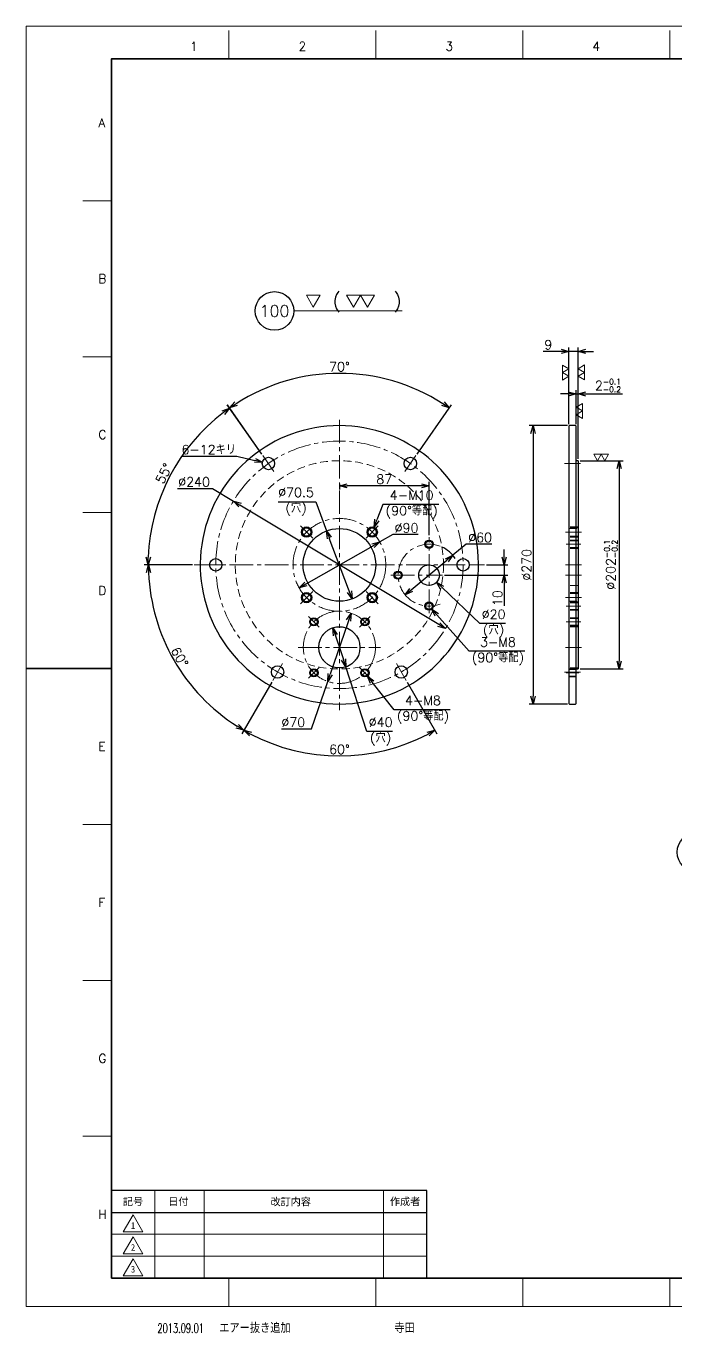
# Model space of a CAD drawing. Header units: millimetres. Extents: x 0 to 1764, y -26 to 1242.
# Drawn here: x 0 to 630, y -26 to 1242 of the extents above; entities that cross this region are included whole.
import ezdxf
from ezdxf import colors
from ezdxf.entities.mleader import LeaderData, LeaderLine
from ezdxf.enums import TextEntityAlignment as Align
from ezdxf.math import Vec2, Vec3

# ---------------------------------------------------------------- set-up
doc = ezdxf.new("R2010")
doc.units = ezdxf.units.MM
doc.header["$LTSCALE"] = 1.2
doc.header["$PDMODE"] = 99
doc.header["$PDSIZE"] = 1
doc.linetypes.add('CENTER2', pattern=[28.575, 19.05, -3.175, 3.175, -3.175])
doc.linetypes.add('HIDDEN', pattern=[9.525, 6.35, -3.175])
for name, color, linetype, lineweight in [('04_HIDDEN', 2, 'HIDDEN', 13), ('05_CENTER', 4, 'CENTER2', 13), ('07_TEXT', 3, 'Continuous', 13), ('08_DIM', 3, 'Continuous', 13), ('90_FRAME', 5, 'Continuous', 35)]:
    doc.layers.add(name, color=color, linetype=linetype, lineweight=lineweight)
doc.layers.add('10_DRAFT', color=8, linetype='Continuous', lineweight=0, plot=False)
doc.layers.add('91_BLANK', color=5, linetype='Continuous', lineweight=0, plot=False)
doc.styles.add('KSS_TXT', font='txt.shx', dxfattribs={"bigfont": 'extfont2.shx'})
doc.styles.add('MS_G', font='MS Gothic.ttf')
doc.styles.get("Standard").update_dxf_attribs({"font": 'txt.shx', "bigfont": 'extfont2.shx'})
doc.styles.add('表題用', font='MS PGothic.ttf')
doc.dimstyles.new('KSS_DIM', dxfattribs={"dimscale": 3, "dimtxt": 3, "dimasz": 2.5, "dimexe": 1.25, "dimexo": 0.625, "dimtad": 1, "dimdsep": 46, "dimtxsty": 'KSS_TXT', "dimblk": 'OPEN30', "dimcen": 0, "dimazin": 2, "dimtfac": 0.75, "dimtmove": 0, "dimatfit": 3, "dimldrblk": 'OPEN30', "dimfxl": 1.25, "dimtolj": 1, "dimarcsym": 0})
doc.dimstyles.new('KSS_DIM$3', dxfattribs={"dimscale": 3, "dimtxt": 3, "dimasz": 2.5, "dimexe": 1.25, "dimexo": 0.625, "dimtad": 1, "dimtih": 1, "dimtoh": 1, "dimdsep": 46, "dimtxsty": 'KSS_TXT', "dimblk": 'OPEN30', "dimcen": 0, "dimazin": 2, "dimtfac": 0.75, "dimtofl": 0, "dimtmove": 0, "dimatfit": 3, "dimldrblk": 'OPEN30', "dimfxl": 1.25, "dimtolj": 1, "dimarcsym": 0})

# ---------------------------------------------------------------- blocks, each defined once
blk = doc.blocks.new('AM_BALLOON1')
at = {"transparency": 16777216}
blk.add_circle((0, 0), 5, dxfattribs=at)
blk.add_attdef('B_NUMBER', text='', height=3, dxfattribs=at).set_placement((0, 0), align=Align.MIDDLE_CENTER)
blk = doc.blocks.new('_OPEN')
at = {"color": 0, "linetype": 'ByBlock'}
for p, q in [((-1, 0.17), (0, 0)), ((0, 0), (-1, -0.17)), ((0, 0), (-1, 0))]:
    blk.add_line(p, q, dxfattribs=at)
blk = doc.blocks.new('_Open30')
at = {"color": 0, "linetype": 'ByBlock', "lineweight": -2}
for p, q in [((-1, 0.27), (0, 0)), ((0, 0), (-1, -0.27)), ((0, 0), (-1, 0))]:
    blk.add_line(p, q, dxfattribs=at)
blk = doc.blocks.new('*D183')
at = {"layer": '08_DIM', "color": 0, "lineweight": -2, "transparency": 16777216}
for p, q in [((519.1, 926.2), (501.8, 926.2)), ((526.6, 855.5), (526.6, 929.9)), ((535.6, 926.2), (526.6, 926.2)), ((535.6, 822), (535.6, 929.9)), ((543.1, 926.2), (550.6, 926.2))]:
    blk.add_line(p, q, dxfattribs=at)
at = {"layer": 'Defpoints', "color": 0, "transparency": 16777216}
for p in [(526.6, 926.2), (526.6, 853.7), (535.6, 820.2)]:
    blk.add_point(p, dxfattribs=at)
at = {"layer": '08_DIM', "color": 0, "lineweight": -2, "transparency": 16777216, "xscale": 7.5, "yscale": 7.5, "zscale": 7.5}
blk.add_blockref('_Open30', (526.6, 926.2), dxfattribs=at)
at = {"layer": '08_DIM', "color": 0, "lineweight": -2, "transparency": 16777216, "xscale": 7.5, "yscale": 7.5, "zscale": 7.5, "rotation": 180}
blk.add_blockref('_Open30', (535.6, 926.2), dxfattribs=at)
at = {"layer": '08_DIM', "color": 0, "transparency": 16777216, "insert": (506.7, 932.6), "char_height": 9, "attachment_point": 5, "style": 'KSS_TXT'}
blk.add_mtext('\\A1;9', dxfattribs=at)
blk = doc.blocks.new('*D184')
at = {"layer": '08_DIM', "color": 0, "lineweight": -2, "transparency": 16777216}
for p, q in [((533.6, 855.5), (533.6, 888.7)), ((535.6, 822), (535.6, 888.7)), ((526.1, 884.9), (518.6, 884.9)), ((533.6, 884.9), (535.6, 884.9)), ((543.1, 884.9), (578.6, 884.9))]:
    blk.add_line(p, q, dxfattribs=at)
at = {"layer": 'Defpoints', "color": 0, "transparency": 16777216}
for p in [(535.6, 884.9), (533.6, 853.7), (535.6, 820.2)]:
    blk.add_point(p, dxfattribs=at)
at = {"layer": '08_DIM', "color": 0, "lineweight": -2, "transparency": 16777216, "xscale": 7.5, "yscale": 7.5, "zscale": 7.5}
blk.add_blockref('_Open30', (533.6, 884.9), dxfattribs=at)
at = {"layer": '08_DIM', "color": 0, "lineweight": -2, "transparency": 16777216, "xscale": 7.5, "yscale": 7.5, "zscale": 7.5, "rotation": 180}
blk.add_blockref('_Open30', (535.6, 884.9), dxfattribs=at)
at = {"layer": '08_DIM', "color": 0, "transparency": 16777216, "insert": (564.6, 893.1), "char_height": 9, "attachment_point": 5, "style": 'KSS_TXT'}
blk.add_mtext('\\A1;2{\\H5.400000;\\S-0.1^ -0.2;}', dxfattribs=at)
blk = doc.blocks.new('*D185')
at = {"layer": '08_DIM', "color": 0, "lineweight": -2, "transparency": 16777216}
for p, q in [((537.5, 820.2), (579.3, 820.2)), ((575.5, 812.7), (575.5, 625.7)), ((537.5, 618.2), (579.3, 618.2))]:
    blk.add_line(p, q, dxfattribs=at)
at = {"layer": 'Defpoints', "color": 0, "transparency": 16777216}
for p in [(535.6, 820.2), (535.6, 618.2), (575.5, 618.2)]:
    blk.add_point(p, dxfattribs=at)
at = {"layer": '08_DIM', "color": 0, "lineweight": -2, "transparency": 16777216, "xscale": 7.5, "yscale": 7.5, "zscale": 7.5}
for p, rotation in [((575.5, 820.2), 90), ((575.5, 618.2), 270)]:
    blk.add_blockref('_Open30', p, dxfattribs=dict(at, rotation=rotation))
at = {"layer": '08_DIM', "color": 0, "transparency": 16777216, "insert": (567.3, 719.2), "char_height": 9, "attachment_point": 5, "rotation": 90, "style": 'KSS_TXT'}
blk.add_mtext('\\A1;\\A1;%%c202{\\H5.400000;\\S-0.1^ -0.2;}', dxfattribs=at)
blk = doc.blocks.new('*D186')
at = {"layer": '08_DIM', "color": 0, "lineweight": -2, "transparency": 16777216}
for p, q in [((525.2, 854.2), (488.2, 854.2)), ((491.9, 846.7), (491.9, 591.7)), ((525.2, 584.2), (488.2, 584.2))]:
    blk.add_line(p, q, dxfattribs=at)
at = {"layer": 'Defpoints', "color": 0, "transparency": 16777216}
for p in [(527.1, 854.2), (491.9, 584.2), (527.1, 584.2)]:
    blk.add_point(p, dxfattribs=at)
at = {"layer": '08_DIM', "color": 0, "lineweight": -2, "transparency": 16777216, "xscale": 7.5, "yscale": 7.5, "zscale": 7.5}
for p, rotation in [((491.9, 854.2), 90), ((491.9, 584.2), 270)]:
    blk.add_blockref('_Open30', p, dxfattribs=dict(at, rotation=rotation))
at = {"layer": '08_DIM', "color": 0, "transparency": 16777216, "insert": (485.6, 719.2), "char_height": 9, "attachment_point": 5, "rotation": 90, "style": 'KSS_TXT'}
blk.add_mtext('\\A1;\\A1;%%c270', dxfattribs=at)
blk = doc.blocks.new('p1ba02')
for p, q in [((-1.5, 2.6), (1.5, 2.6)), ((0, 0), (-1.5, 2.6)), ((1.5, 2.6), (0, 0)), ((3, 0), (1.5, 2.6)), ((1.5, 2.6), (4.5, 2.6)), ((4.5, 2.6), (3, 0))]:
    blk.add_line(p, q)
blk = doc.blocks.new('*D188')
at = {"layer": '08_DIM', "color": 0, "lineweight": -2, "transparency": 16777216}
for p, q in [((147, 793.2), (180.8, 793.2)), ((180.8, 793.2), (201.1, 781)), ((406.8, 657.3), (207.5, 777.1))]:
    blk.add_line(p, q, dxfattribs=at)
at = {"layer": 'Defpoints', "color": 0, "transparency": 16777216}
for p in [(201.1, 781), (406.8, 657.3)]:
    blk.add_point(p, dxfattribs=at)
at = {"layer": '08_DIM', "color": 0, "lineweight": -2, "transparency": 16777216, "xscale": 7.5, "yscale": 7.5, "zscale": 7.5}
for p, rotation in [((201.1, 781), 148.9845643568532), ((406.8, 657.3), 328.9845643568532)]:
    blk.add_blockref('_Open30', p, dxfattribs=dict(at, rotation=rotation))
at = {"layer": '08_DIM', "color": 0, "transparency": 16777216, "insert": (163, 799.6), "char_height": 9, "attachment_point": 5, "style": 'KSS_TXT'}
blk.add_mtext('\\A1;%%C240', dxfattribs=at)
blk = doc.blocks.new('*D189')
at = {"layer": '08_DIM', "color": 0, "lineweight": -2, "transparency": 16777216}
for p, q in [((151.8, 824.5), (204.5, 824.5)), ((204.5, 824.5), (222, 820.5))]:
    blk.add_line(p, q, dxfattribs=at)
at = {"layer": 'Defpoints', "color": 0, "transparency": 16777216}
for p in [(229.3, 818.8), (241, 816.1)]:
    blk.add_point(p, dxfattribs=at)
at = {"layer": '08_DIM', "color": 0, "lineweight": -2, "transparency": 16777216, "xscale": 7.5, "yscale": 7.5, "zscale": 7.5, "rotation": 347.0402162987647}
blk.add_blockref('_Open30', (229.3, 818.8), dxfattribs=at)
at = {"layer": '08_DIM', "color": 0, "transparency": 16777216, "insert": (177.2, 830.9), "char_height": 9, "attachment_point": 5, "style": 'KSS_TXT'}
blk.add_mtext('\\A1;6-12キリ', dxfattribs=at)
blk = doc.blocks.new('*D190')
at = {"layer": '08_DIM', "color": 0, "lineweight": -2, "transparency": 16777216}
for p, q in [((346.1, 777.7), (340.3, 762.7)), ((400.3, 777.7), (346.1, 777.7))]:
    blk.add_line(p, q, dxfattribs=at)
at = {"layer": 'Defpoints', "color": 0, "transparency": 16777216}
for p in [(337.6, 755.7), (334, 746.3)]:
    blk.add_point(p, dxfattribs=at)
at = {"layer": '08_DIM', "color": 0, "lineweight": -2, "transparency": 16777216, "xscale": 7.5, "yscale": 7.5, "zscale": 7.5, "rotation": 248.8877436588924}
blk.add_blockref('_Open30', (337.6, 755.7), dxfattribs=at)
at = {"layer": '08_DIM', "color": 0, "transparency": 16777216, "insert": (374.1, 777.7), "char_height": 9, "attachment_point": 5, "style": 'KSS_TXT'}
blk.add_mtext('\\A1;4-M10\\P(90°等配)', dxfattribs=at)
blk = doc.blocks.new('*D191')
at = {"layer": '08_DIM', "color": 0, "lineweight": -2, "transparency": 16777216}
for p, q in [((357, 578.7), (335.9, 605.4)), ((411.3, 578.7), (357, 578.7))]:
    blk.add_line(p, q, dxfattribs=at)
at = {"layer": 'Defpoints', "color": 0, "transparency": 16777216}
for p in [(326.2, 617.6), (331.2, 611.3)]:
    blk.add_point(p, dxfattribs=at)
at = {"layer": '08_DIM', "color": 0, "lineweight": -2, "transparency": 16777216, "xscale": 7.5, "yscale": 7.5, "zscale": 7.5, "rotation": 128.4077970841676}
blk.add_blockref('_Open30', (331.2, 611.3), dxfattribs=at)
at = {"layer": '08_DIM', "color": 0, "transparency": 16777216, "insert": (385.1, 578.7), "char_height": 9, "attachment_point": 5, "style": 'KSS_TXT'}
blk.add_mtext('\\A1;4-M8\\P(90°等配)', dxfattribs=at)
blk = doc.blocks.new('*D192')
at = {"layer": '08_DIM', "color": 0, "lineweight": -2, "transparency": 16777216}
for p, q in [((355.8, 748.6), (343.1, 741.4)), ((380.5, 748.6), (355.8, 748.6)), ((264.9, 696.9), (336.6, 737.7))]:
    blk.add_line(p, q, dxfattribs=at)
at = {"layer": 'Defpoints', "color": 0, "transparency": 16777216}
for p in [(343.1, 741.4), (264.9, 696.9)]:
    blk.add_point(p, dxfattribs=at)
at = {"layer": '08_DIM', "color": 0, "lineweight": -2, "transparency": 16777216, "xscale": 7.5, "yscale": 7.5, "zscale": 7.5}
for p, rotation in [((343.1, 741.4), 29.63895995685694), ((264.9, 696.9), 209.6389599568569)]:
    blk.add_blockref('_Open30', p, dxfattribs=dict(at, rotation=rotation))
at = {"layer": '08_DIM', "color": 0, "transparency": 16777216, "insert": (369.1, 755), "char_height": 9, "attachment_point": 5, "style": 'KSS_TXT'}
blk.add_mtext('\\A1;%%C90', dxfattribs=at)
blk = doc.blocks.new('*D193')
at = {"layer": '08_DIM', "color": 0, "lineweight": -2, "transparency": 16777216}
for p, q in [((315.3, 672.3), (295.1, 613.1)), ((277, 560.1), (292.7, 606.1)), ((247.8, 560.1), (277, 560.1))]:
    blk.add_line(p, q, dxfattribs=at)
at = {"layer": 'Defpoints', "color": 0, "transparency": 16777216}
for p in [(315.3, 672.3), (292.7, 606.1)]:
    blk.add_point(p, dxfattribs=at)
at = {"layer": '08_DIM', "color": 0, "lineweight": -2, "transparency": 16777216, "xscale": 7.5, "yscale": 7.5, "zscale": 7.5}
for p, rotation in [((315.3, 672.3), 71.15519498289183), ((292.7, 606.1), 251.1551949828918)]:
    blk.add_blockref('_Open30', p, dxfattribs=dict(at, rotation=rotation))
at = {"layer": '08_DIM', "color": 0, "transparency": 16777216, "insert": (259.2, 566.5), "char_height": 9, "attachment_point": 5, "style": 'KSS_TXT'}
blk.add_mtext('\\A1;%%C70', dxfattribs=at)
blk = doc.blocks.new('*D194')
at = {"layer": '08_DIM', "color": 0, "lineweight": -2, "transparency": 16777216}
for p, q in [((238.4, 605.5), (209.4, 555.4)), ((369.6, 605.5), (398.5, 555.4))]:
    blk.add_line(p, q, dxfattribs=at)
blk.add_arc((304, 719.2), 185.3, 242.3186, 297.6814, dxfattribs=at)
at = {"layer": 'Defpoints', "color": 0, "transparency": 16777216}
for p in [(248.6, 623.3), (359.3, 623.3), (239.3, 607.2), (368.6, 607.2), (271.8, 536.6)]:
    blk.add_point(p, dxfattribs=at)
at = {"layer": '08_DIM', "color": 0, "lineweight": -2, "transparency": 16777216, "xscale": 7.5, "yscale": 7.5, "zscale": 7.5}
for p, rotation in [((211.3, 558.7), 151.1593081763127), ((396.6, 558.7), 28.84069182370659)]:
    blk.add_blockref('_Open30', p, dxfattribs=dict(at, rotation=rotation))
at = {"layer": '08_DIM', "color": 0, "transparency": 16777216, "insert": (304, 540.2), "char_height": 9, "attachment_point": 5, "style": 'KSS_TXT'}
blk.add_mtext('\\A1;60%%d', dxfattribs=at)
blk = doc.blocks.new('*D195')
at = {"layer": '08_DIM', "color": 0, "lineweight": -2, "transparency": 16777216}
for p, q in [((161.3, 719.2), (114.9, 719.2)), ((238.4, 605.5), (209.4, 555.4))]:
    blk.add_line(p, q, dxfattribs=at)
blk.add_arc((304, 719.2), 185.3, 182.3189, 237.6811, dxfattribs=at)
at = {"layer": 'Defpoints', "color": 0, "transparency": 16777216}
for p in [(163.2, 719.2), (444.8, 719.2), (129.8, 655.8), (248.6, 623.3), (239.3, 607.2)]:
    blk.add_point(p, dxfattribs=at)
at = {"layer": '08_DIM', "color": 0, "lineweight": -2, "transparency": 16777216, "xscale": 7.5, "yscale": 7.5, "zscale": 7.5}
for p, rotation in [((118.6, 719.2), 91.15945256893896), ((211.3, 558.7), 328.8405474310717)]:
    blk.add_blockref('_Open30', p, dxfattribs=dict(at, rotation=rotation))
at = {"layer": '08_DIM', "color": 0, "transparency": 16777216, "insert": (149, 629.7), "char_height": 9, "attachment_point": 5, "rotation": 300, "style": 'KSS_TXT'}
blk.add_mtext('\\A1;60%%d', dxfattribs=at)
blk = doc.blocks.new('*D196')
at = {"layer": '08_DIM', "color": 0, "lineweight": -2, "transparency": 16777216}
for p, q in [((228.7, 826.6), (195.3, 874.3)), ((161.3, 719.2), (114.6, 719.2))]:
    blk.add_line(p, q, dxfattribs=at)
blk.add_arc((303.9, 719.2), 185.6, 127.3157, 177.6843, dxfattribs=at)
at = {"layer": 'Defpoints', "color": 0, "transparency": 16777216}
for p in [(155.1, 830), (229.8, 825.1), (240.5, 809.8), (163.2, 719.2), (444.8, 719.2)]:
    blk.add_point(p, dxfattribs=at)
at = {"layer": '08_DIM', "color": 0, "lineweight": -2, "transparency": 16777216, "xscale": 7.5, "yscale": 7.5, "zscale": 7.5}
for p, rotation in [((197.5, 871.2), 36.15786655655353), ((118.4, 719.2), 268.8421334434517)]:
    blk.add_blockref('_Open30', p, dxfattribs=dict(at, rotation=rotation))
at = {"layer": '08_DIM', "color": 0, "transparency": 16777216, "insert": (133.7, 807.8), "char_height": 9, "attachment_point": 5, "rotation": 62.5, "style": 'KSS_TXT'}
blk.add_mtext('\\A1;55%%d', dxfattribs=at)
blk = doc.blocks.new('*D197')
at = {"layer": '08_DIM', "color": 0, "lineweight": -2, "transparency": 16777216}
for p, q in [((228.7, 826.6), (195.2, 874.4)), ((379.3, 826.6), (412.7, 874.4))]:
    blk.add_line(p, q, dxfattribs=at)
blk.add_arc((304, 719.1), 185.8, 57.3127, 122.6873, dxfattribs=at)
at = {"layer": 'Defpoints', "color": 0, "transparency": 16777216}
for p in [(341.6, 901.1), (229.8, 825.1), (378.2, 825.1), (240.5, 809.8), (367.5, 809.8)]:
    blk.add_point(p, dxfattribs=at)
at = {"layer": '08_DIM', "color": 0, "lineweight": -2, "transparency": 16777216, "xscale": 7.5, "yscale": 7.5, "zscale": 7.5}
for p, rotation in [((197.4, 871.3), 213.8436696107428), ((410.6, 871.3), 326.1563303892664)]:
    blk.add_blockref('_Open30', p, dxfattribs=dict(at, rotation=rotation))
at = {"layer": '08_DIM', "color": 0, "transparency": 16777216, "insert": (304, 911.3), "char_height": 9, "attachment_point": 5, "style": 'KSS_TXT'}
blk.add_mtext('\\A1;70%%d', dxfattribs=at)
blk = doc.blocks.new('*D198')
at = {"layer": '08_DIM', "color": 0, "lineweight": -2, "transparency": 16777216}
for p, q in [((463.8, 726.7), (463.8, 734.2)), ((446.6, 719.2), (467.5, 719.2)), ((463.8, 719.2), (463.8, 709.2)), ((405.8, 709.2), (467.5, 709.2)), ((463.8, 701.7), (463.8, 679.5))]:
    blk.add_line(p, q, dxfattribs=at)
at = {"layer": 'Defpoints', "color": 0, "transparency": 16777216}
for p in [(444.8, 719.2), (404, 709.2), (463.8, 709.2)]:
    blk.add_point(p, dxfattribs=at)
at = {"layer": '08_DIM', "color": 0, "lineweight": -2, "transparency": 16777216, "xscale": 7.5, "yscale": 7.5, "zscale": 7.5}
for p, rotation in [((463.8, 719.2), 270), ((463.8, 709.2), 90)]:
    blk.add_blockref('_Open30', p, dxfattribs=dict(at, rotation=rotation))
at = {"layer": '08_DIM', "color": 0, "transparency": 16777216, "insert": (457.4, 686.9), "char_height": 9, "attachment_point": 5, "rotation": 90, "style": 'KSS_TXT'}
blk.add_mtext('\\A1;10', dxfattribs=at)
blk = doc.blocks.new('*D199')
at = {"layer": '08_DIM', "color": 0, "lineweight": -2, "transparency": 16777216}
for p, q in [((427.1, 739.3), (414, 728.4)), ((451.9, 739.3), (427.1, 739.3)), ((367.9, 690), (408.2, 723.6))]:
    blk.add_line(p, q, dxfattribs=at)
blk.add_arc((391, 709.2), 30, 32.6799, 65.4103, dxfattribs=at)
at = {"layer": 'Defpoints', "color": 0, "transparency": 16777216}
for p in [(414, 728.4), (367.9, 690)]:
    blk.add_point(p, dxfattribs=at)
at = {"layer": '08_DIM', "color": 0, "lineweight": -2, "transparency": 16777216, "xscale": 7.5, "yscale": 7.5, "zscale": 7.5}
for p, rotation in [((414, 728.4), 39.84659307483682), ((367.9, 690), 219.8465930748368)]:
    blk.add_blockref('_Open30', p, dxfattribs=dict(at, rotation=rotation))
at = {"layer": '08_DIM', "color": 0, "transparency": 16777216, "insert": (440.5, 745.7), "char_height": 9, "attachment_point": 5, "style": 'KSS_TXT'}
blk.add_mtext('\\A1;%%C60', dxfattribs=at)
blk = doc.blocks.new('*D200')
at = {"layer": '08_DIM', "color": 0, "lineweight": -2, "transparency": 16777216}
for p, q in [((440.3, 662.2), (403.6, 697.1)), ((465.1, 662.2), (440.3, 662.2))]:
    blk.add_line(p, q, dxfattribs=at)
at = {"layer": 'Defpoints', "color": 0, "transparency": 16777216}
for p in [(383.7, 716.1), (398.2, 702.3)]:
    blk.add_point(p, dxfattribs=at)
at = {"layer": '08_DIM', "color": 0, "lineweight": -2, "transparency": 16777216, "xscale": 7.5, "yscale": 7.5, "zscale": 7.5, "rotation": 136.3932968442853}
blk.add_blockref('_Open30', (398.2, 702.3), dxfattribs=at)
at = {"layer": '08_DIM', "color": 0, "transparency": 16777216, "insert": (453.6, 662.2), "char_height": 9, "attachment_point": 5, "style": 'KSS_TXT'}
blk.add_mtext('\\A1;%%C20\\P(穴)', dxfattribs=at)
blk = doc.blocks.new('*D201')
at = {"layer": '08_DIM', "color": 0, "lineweight": -2, "transparency": 16777216}
for p, q in [((429.8, 635.3), (398.6, 670.6)), ((484, 635.3), (429.8, 635.3))]:
    blk.add_line(p, q, dxfattribs=at)
at = {"layer": 'Defpoints', "color": 0, "transparency": 16777216}
for p in [(388.3, 682.2), (393.6, 676.2)]:
    blk.add_point(p, dxfattribs=at)
at = {"layer": '08_DIM', "color": 0, "lineweight": -2, "transparency": 16777216, "xscale": 7.5, "yscale": 7.5, "zscale": 7.5, "rotation": 131.4919851978128}
blk.add_blockref('_Open30', (393.6, 676.2), dxfattribs=at)
at = {"layer": '08_DIM', "color": 0, "transparency": 16777216, "insert": (457.8, 635.3), "char_height": 9, "attachment_point": 5, "style": 'KSS_TXT'}
blk.add_mtext('\\A1;3-M8\\P(90°等配)', dxfattribs=at)
blk = doc.blocks.new('*D202')
at = {"layer": '08_DIM', "color": 0, "lineweight": -2, "transparency": 16777216}
for p, q in [((391, 748), (391, 799.6)), ((304, 797.7), (304, 792.1)), ((383.5, 795.8), (311.5, 795.8))]:
    blk.add_line(p, q, dxfattribs=at)
at = {"layer": 'Defpoints', "color": 0, "transparency": 16777216}
for p in [(304, 799.6), (304, 795.8), (391, 746.1)]:
    blk.add_point(p, dxfattribs=at)
at = {"layer": '08_DIM', "color": 0, "lineweight": -2, "transparency": 16777216, "xscale": 7.5, "yscale": 7.5, "zscale": 7.5, "rotation": 180}
blk.add_blockref('_Open30', (304, 795.8), dxfattribs=at)
at = {"layer": '08_DIM', "color": 0, "lineweight": -2, "transparency": 16777216, "xscale": 7.5, "yscale": 7.5, "zscale": 7.5}
blk.add_blockref('_Open30', (391, 795.8), dxfattribs=at)
at = {"layer": '08_DIM', "color": 0, "transparency": 16777216, "insert": (347.5, 802.2), "char_height": 9, "attachment_point": 5, "style": 'KSS_TXT'}
blk.add_mtext('\\A1;87', dxfattribs=at)
blk = doc.blocks.new('*D203')
at = {"layer": '08_DIM', "color": 0, "lineweight": -2, "transparency": 16777216}
for p, q in [((244.6, 780.4), (281, 780.4)), ((281, 780.4), (291.6, 752.2)), ((316.3, 686.2), (294.2, 745.2))]:
    blk.add_line(p, q, dxfattribs=at)
at = {"layer": 'Defpoints', "color": 0, "transparency": 16777216}
for p in [(291.6, 752.2), (316.3, 686.2)]:
    blk.add_point(p, dxfattribs=at)
at = {"layer": '08_DIM', "color": 0, "lineweight": -2, "transparency": 16777216, "xscale": 7.5, "yscale": 7.5, "zscale": 7.5}
for p, rotation in [((291.6, 752.2), 110.5442500539991), ((316.3, 686.2), 290.5442500539992)]:
    blk.add_blockref('_Open30', p, dxfattribs=dict(at, rotation=rotation))
at = {"layer": '08_DIM', "color": 0, "transparency": 16777216, "insert": (261.9, 780.4), "char_height": 9, "attachment_point": 5, "style": 'KSS_TXT'}
blk.add_mtext('\\A1;%%C70.5\\P(穴)', dxfattribs=at)
blk = doc.blocks.new('*D204')
at = {"layer": '08_DIM', "color": 0, "lineweight": -2, "transparency": 16777216}
for p, q in [((297.7, 658.2), (307.9, 627.3)), ((330.7, 557.6), (310.2, 620.2)), ((355.4, 557.6), (330.7, 557.6))]:
    blk.add_line(p, q, dxfattribs=at)
at = {"layer": 'Defpoints', "color": 0, "transparency": 16777216}
for p in [(297.7, 658.2), (310.2, 620.2)]:
    blk.add_point(p, dxfattribs=at)
at = {"layer": '08_DIM', "color": 0, "lineweight": -2, "transparency": 16777216, "xscale": 7.5, "yscale": 7.5, "zscale": 7.5}
for p, rotation in [((297.7, 658.2), 108.1220070602252), ((310.2, 620.2), 288.1220070602253)]:
    blk.add_blockref('_Open30', p, dxfattribs=dict(at, rotation=rotation))
at = {"layer": '08_DIM', "color": 0, "transparency": 16777216, "insert": (344, 557.6), "char_height": 9, "attachment_point": 5, "style": 'KSS_TXT'}
blk.add_mtext('\\A1;%%C40\\P(穴)', dxfattribs=at)
blk = doc.blocks.new('p1ba01')
for p, q in [((0, 0), (-1.5, 2.6)), ((-1.5, 2.6), (1.5, 2.6)), ((1.5, 2.6), (0, 0))]:
    blk.add_line(p, q)

msp = doc.modelspace()

# ---------------------------------------------------------------- linework, layer by layer
at = {"color": 0}
for p, q in [((535.594, 820.175), (533.594, 820.175)), ((533.594, 618.175), (535.594, 618.175))]:
    msp.add_line(p, q, dxfattribs=at)
msp.add_lwpolyline([(533.094, 854.175), (527.094, 854.175), (526.594, 853.675), (526.594, 584.675), (527.094, 584.175), (533.094, 584.175), (533.594, 584.675), (533.594, 853.675)], close=True, dxfattribs=at)
msp.add_lwpolyline([(535.594, 820.175), (535.594, 618.175)], dxfattribs=at)
for centre, radius in [((235.118, 817.46), 6), ((372.823, 817.453), 6), ((272.146, 750.994), 5), ((272.146, 750.994), 4), ((303.965, 719.175), 35.25), ((335.785, 750.994), 5), ((335.785, 750.994), 4), ((390.965, 739.175), 4), ((390.965, 739.175), 3.25), ((183.965, 719.175), 6), ((423.965, 719.175), 6), ((360.965, 709.175), 4), ((360.965, 709.175), 3.25), ((390.965, 709.175), 10), ((272.146, 687.355), 5), ((272.146, 687.355), 4), ((335.785, 687.355), 5), ((335.785, 687.355), 4), ((390.965, 679.175), 4), ((390.965, 679.175), 3.25), ((279.217, 663.923), 4), ((279.217, 663.923), 4), ((279.217, 663.923), 3.25), ((279.217, 663.923), 3.25), ((303.965, 639.175), 20), ((328.714, 663.923), 4), ((328.714, 663.923), 4), ((328.714, 663.923), 3.25), ((328.714, 663.923), 3.25), ((243.965, 615.252), 6), ((363.964, 615.251), 6), ((279.217, 614.426), 4), ((279.217, 614.426), 4), ((279.217, 614.426), 3.25), ((279.217, 614.426), 3.25), ((328.714, 614.426), 4), ((328.714, 614.426), 4), ((328.714, 614.426), 3.25), ((328.714, 614.426), 3.25)]:
    msp.add_circle(centre, radius, dxfattribs=at)
for radius, start, end in [(135, 291.703684, 248.296329), (135.001, 248.296446, 291.703604)]:
    msp.add_arc((303.965, 719.175), radius, start, end, dxfattribs=at)
at = {"layer": '04_HIDDEN', "color": 252}
for p, q in [((535.594, 755.994), (526.594, 755.994)), ((535.594, 754.994), (526.594, 754.994)), ((535.594, 746.994), (526.594, 746.994)), ((535.594, 745.994), (526.594, 745.994)), ((535.594, 719.175), (526.594, 719.175)), ((535.594, 699.175), (526.594, 699.175)), ((535.594, 692.355), (526.594, 692.355)), ((535.594, 691.355), (526.594, 691.355)), ((535.594, 683.355), (526.594, 683.355)), ((535.594, 682.355), (526.594, 682.355))]:
    msp.add_line(p, q, dxfattribs=at)
at = {"layer": '04_HIDDEN', "color": 9}
for p, q in [((526.594, 754.425), (535.594, 754.425)), ((526.594, 683.925), (535.594, 683.925)), ((535.594, 659.175), (526.594, 659.175)), ((535.594, 619.175), (526.594, 619.175))]:
    msp.add_line(p, q, dxfattribs=at)
at = {"layer": '04_HIDDEN'}
for p, q in [((535.594, 743.175), (526.594, 743.175)), ((535.594, 742.425), (526.594, 742.425)), ((535.594, 735.925), (526.594, 735.925)), ((535.594, 735.175), (526.594, 735.175)), ((535.594, 683.175), (526.594, 683.175)), ((535.594, 682.425), (526.594, 682.425)), ((535.594, 675.925), (526.594, 675.925)), ((535.594, 675.175), (526.594, 675.175)), ((535.594, 667.923), (526.594, 667.923)), ((535.594, 667.173), (526.594, 667.173)), ((535.594, 660.673), (526.594, 660.673)), ((535.594, 659.923), (526.594, 659.923)), ((533.594, 618.426), (526.594, 618.426)), ((533.594, 617.676), (526.594, 617.676)), ((533.594, 611.176), (526.594, 611.176)), ((533.594, 610.426), (526.594, 610.426))]:
    msp.add_line(p, q, dxfattribs=at)
for centre, radius in [((303.965, 719.175), 101), ((303.965, 639.175), 20)]:
    msp.add_circle(centre, radius, dxfattribs=at)
at = {"layer": '05_CENTER'}
for p, q in [((303.965, 859.96), (303.965, 578.389)), ((240.476, 809.809), (229.761, 825.112)), ((367.465, 809.801), (378.181, 825.105)), ((537.796, 817.453), (522.526, 817.453)), ((278.044, 745.096), (266.248, 756.892)), ((341.683, 756.892), (329.887, 745.096)), ((390.965, 672.251), (390.965, 746.098)), ((538.309, 739.175), (523.879, 739.175)), ((163.18, 719.175), (444.751, 719.175)), ((193.306, 719.175), (174.624, 719.175)), ((439.624, 719.175), (433.306, 719.175)), ((538.982, 719.175), (523.206, 719.175)), ((353.924, 709.175), (403.965, 709.175)), ((538.982, 709.175), (523.206, 709.175)), ((278.044, 693.253), (266.248, 681.457)), ((341.683, 681.457), (329.887, 693.253)), ((538.309, 679.175), (523.879, 679.175)), ((274.026, 669.114), (284.408, 658.732)), ((274.026, 669.114), (284.407, 658.732)), ((333.905, 669.114), (323.523, 658.732)), ((333.905, 669.114), (323.523, 658.732)), ((538.309, 663.923), (523.879, 663.923)), ((263.965, 639.175), (343.965, 639.175)), ((263.965, 639.175), (343.965, 639.175)), ((538.982, 639.175), (523.206, 639.175)), ((248.635, 623.342), (239.294, 607.162)), ((359.293, 623.34), (368.635, 607.161)), ((274.026, 609.235), (284.408, 619.617)), ((274.026, 609.235), (284.407, 619.617)), ((333.905, 609.235), (323.523, 619.617)), ((333.905, 609.235), (323.523, 619.617)), ((537.791, 615.251), (522.522, 615.251)), ((536.309, 614.426), (523.879, 614.426))]:
    msp.add_line(p, q, dxfattribs=at)
at = {"layer": '05_CENTER', "color": 252}
for p, q in [((538.982, 750.994), (523.206, 750.994)), ((538.982, 687.355), (523.206, 687.355))]:
    msp.add_line(p, q, dxfattribs=at)
at = {"layer": '05_CENTER'}
for centre, radius in [((303.965, 719.175), 120), ((303.965, 719.175), 45), ((303.965, 639.175), 35), ((303.965, 639.175), 35)]:
    msp.add_circle(centre, radius, dxfattribs=at)
msp.add_arc((390.965, 709.175), 30, 68.991899, 291.008101, dxfattribs=at)
at = {"layer": '08_DIM'}
msp.add_line((259.782, 965.367), (364.892, 965.367), dxfattribs=at)
at = {"layer": '10_DRAFT'}
msp.add_line((535.594, 709.175), (526.594, 709.175), dxfattribs=at)
at = {"layer": '90_FRAME', "color": 4, "lineweight": 13}
for p, q in [((196.76, 1209.75), (196.76, 1237.359)), ((339.328, 1209.75), (339.328, 1237.359)), ((481.896, 1209.75), (481.896, 1237.359)), ((624.464, 1209.75), (624.464, 1237.359)), ((82.742, 1072.29), (55.133, 1072.29)), ((82.742, 921.066), (55.133, 921.066)), ((82.742, 769.842), (55.133, 769.842)), ((82.742, 467.394), (55.133, 467.394)), ((82.742, 316.17), (55.133, 316.17)), ((82.742, 164.946), (55.133, 164.946)), ((196.76, 0), (196.76, 27.485)), ((339.328, 0), (339.328, 27.485)), ((481.896, 0), (481.896, 27.485)), ((624.464, 0), (624.464, 27.485))]:
    msp.add_line(p, q, dxfattribs=at)
at = {"layer": '90_FRAME'}
msp.add_line((0, 618.618), (82.742, 618.618), dxfattribs=at)
at = {"layer": '90_FRAME', "color": 0, "lineweight": 13}
for p, q in [((124.742, 27.485), (124.742, 112.343)), ((172.742, 27.485), (172.742, 112.343)), ((346.742, 27.485), (346.742, 112.343)), ((82.742, 69.914), (388.742, 69.914)), ((82.742, 48.7), (388.742, 48.7))]:
    msp.add_line(p, q, dxfattribs=at)
at = {"layer": '90_FRAME', "color": 0, "lineweight": 25}
msp.add_line((82.742, 91.128), (388.742, 91.128), dxfattribs=at)
at = {"layer": '90_FRAME'}
msp.add_lwpolyline([(82.742, 27.485), (1736.459, 27.485), (1736.459, 1209.75), (82.742, 1209.75)], close=True, dxfattribs=at)
at = {"layer": '90_FRAME', "color": 0, "lineweight": 25}
msp.add_lwpolyline([(82.742, 27.485), (388.742, 27.485), (388.742, 112.343), (82.742, 112.343)], close=True, dxfattribs=at)
at = {"layer": '90_FRAME', "color": 0, "lineweight": 13}
for points in [[(94.195, 72.167), (103.742, 88.702), (113.288, 72.167), (94.195, 72.167)], [(94.195, 50.953), (103.742, 67.488), (113.288, 50.953), (94.195, 50.953)], [(94.195, 29.739), (103.742, 46.274), (113.288, 29.739), (94.195, 29.739)]]:
    msp.add_lwpolyline(points, dxfattribs=at)
at = {"layer": '91_BLANK'}
msp.add_lwpolyline([(0, 0), (1764.068, 0), (1764.068, 1241.619), (0, 1241.619)], close=True, dxfattribs=at)

# ---------------------------------------------------------------- block references
at = {"layer": '08_DIM'}
for name, p, xscale, yscale, zscale in [('p1ba01', (278.666, 968.944), 4.5, 4.5, 4.5), ('p1ba02', (317.705, 968.944), 4.5, 4.5, 4.5), ('p1ba02', (554.373, 820.175), 2.4, 2.4, 2.4)]:
    msp.add_blockref(name, p, dxfattribs=dict(at, xscale=xscale, yscale=yscale, zscale=zscale))
at = {"layer": '08_DIM', "xscale": 2.4, "yscale": 2.4, "zscale": 2.4}
for p, rotation in [((526.594, 902.027), 90), ((535.594, 909.427), 270), ((533.594, 872.002), 270)]:
    msp.add_blockref('p1ba02', p, dxfattribs=dict(at, rotation=rotation))

# ---------------------------------------------------------------- texts
at = {"layer": '07_TEXT', "style": 'KSS_TXT'}
msp.add_text('( \u3000  )', height=13.5, dxfattribs=at).set_placement((297.214, 968.605))
at = {"layer": '90_FRAME', "color": 0, "lineweight": 13, "style": 'KSS_TXT'}
for s, p in [('1', (162.682, 1215.249)), ('2', (268.044, 1215.249)), ('3', (410.612, 1215.249)), ('4', (553.18, 1215.249))]:
    msp.add_text(s, height=8.52, dxfattribs=at).set_placement(p, align=Align.BOTTOM_CENTER)
for s, p in [('A', (70.199, 1147.902)), ('B', (70.199, 996.678)), ('C', (70.199, 845.454)), ('D', (70.199, 694.23)), ('E', (70.199, 543.006)), ('F', (70.199, 391.782)), ('G', (70.199, 240.558)), ('H', (70.199, 89.334))]:
    msp.add_text(s, height=8.52, dxfattribs=at).set_placement(p, align=Align.MIDDLE_LEFT)
at = {"layer": '90_FRAME', "color": 0, "style": '表題用'}
for s, p in [('記号', (103.742, 101.735)), ('日付', (147.711, 101.735)), ('作成者', (367.742, 101.735))]:
    msp.add_text(s, height=7.2, dxfattribs=at).set_placement(p, align=Align.MIDDLE_CENTER)
msp.add_text('改訂内容', height=7.2, dxfattribs=at).set_placement((256.742, 101.735), align=Align.MIDDLE)
at = {"layer": '90_FRAME', "color": 0, "lineweight": 13, "style": 'MS_G'}
for s, p in [('1', (103.742, 78.4)), ('2', (103.742, 57.185)), ('3', (103.742, 35.971))]:
    msp.add_text(s, height=6.364, dxfattribs=at).set_placement(p, align=Align.MIDDLE)
at = {"layer": '90_FRAME', "color": 3, "lineweight": 13, "width": 0.65}
msp.add_text('2013.09.01', height=9, dxfattribs=at).set_placement((127.43, -25.626))
at = {"layer": '90_FRAME', "color": 3, "lineweight": 13}
for s, p in [('エアー抜き追加', (187.405, -25.626)), ('寺田', (357.315, -25.626))]:
    msp.add_text(s, height=9, dxfattribs=at).set_placement(p)

# ---------------------------------------------------------------- dimensions: what is measured, and where the dimension line sits
at = {"layer": '08_DIM'}
for base, p1, p2, picture, middle in [((526.594, 926.181), (535.594, 820.175), (526.594, 853.675), '*D183', (506.719, 932.556)), ((303.965, 795.827), (390.965, 746.098), (303.965, 799.577), '*D202', (347.465, 802.202))]:
    dim = msp.add_linear_dim(base=base, p1=p1, p2=p2, dimstyle='KSS_DIM', dxfattribs=at)
    dim.commit()
    dim.dimension.update_dxf_attribs({"geometry": picture, "text_midpoint": middle})
for base, line1, line2, picture, middle in [((341.55, 901.11), ((367.465, 809.801), (378.181, 825.105)), ((240.476, 809.809), (229.761, 825.112)), '*D197', (303.973, 911.324)), ((155.083, 829.994), ((240.476, 809.809), (229.761, 825.112)), ((163.18, 719.175), (444.751, 719.175)), '*D196', (133.664, 807.814)), ((129.817, 655.79), ((163.18, 719.175), (444.751, 719.175)), ((248.635, 623.342), (239.294, 607.162)), '*D195', (148.99, 629.7)), ((271.779, 536.643), ((248.635, 623.342), (239.294, 607.162)), ((359.293, 623.34), (368.635, 607.161)), '*D194', (303.964, 540.202))]:
    dim = msp.add_angular_dim_2l(base=base, line1=line1, line2=line2, dimstyle='KSS_DIM', dxfattribs=at)
    dim.commit()
    dim.dimension.update_dxf_attribs({"geometry": picture, "text_midpoint": middle})
dim = msp.add_linear_dim(base=(535.594, 884.912), p1=(533.594, 853.675), p2=(535.594, 820.175), dimstyle='KSS_DIM', override={"dimtol": 1, "dimlim": 0, "dimtp": -0.1, "dimtm": 0.2, "dimtfac": 0.6}, dxfattribs=at)
dim.commit()
dim.dimension.update_dxf_attribs({"geometry": '*D184', "text_midpoint": (564.619, 893.087)})
for base, p1, p2, override, picture, middle in [((491.932, 584.175), (527.094, 854.175), (527.094, 584.175), {"dimtxsty": 'KSS_TXT', "dimtfill": 0, "dimtfillclr": 0}, '*D186', (485.557, 719.175)), ((575.521, 618.175), (535.594, 820.175), (535.594, 618.175), {"dimtol": 1, "dimlim": 0, "dimtp": -0.1, "dimtm": 0.2, "dimtfac": 0.6}, '*D185', (567.346, 719.175))]:
    dim = msp.add_linear_dim(base=base, p1=p1, p2=p2, angle=90, text='\\A1;%%c<>', dimstyle='KSS_DIM', override=override, dxfattribs=at)
    dim.commit()
    dim.dimension.update_dxf_attribs({"geometry": picture, "text_midpoint": middle})
for p1, p2, text, override, picture, middle in [((240.966, 816.115), (229.271, 818.806), '6-<>', {"dimpost": '<>キリ'}, '*D189', (204.483, 824.51)), ((333.984, 746.33), (337.586, 755.659), '4-M<>', {"dimpost": '<>\\X(90°等配)'}, '*D190', (374.146, 777.694)), ((388.315, 682.171), (393.615, 676.178), '3-M<>', {"dimpost": '<>\\X(90°等配)'}, '*D201', (457.823, 635.301)), ((326.229, 617.56), (331.199, 611.291), '4-M<>', {"dimpost": '<>\\X(90°等配)'}, '*D191', (385.09, 578.701))]:
    dim = msp.add_diameter_dim_2p(p1=p1, p2=p2, text=text, dimstyle='KSS_DIM$3', override=override, dxfattribs=at)
    dim.commit()
    dim.dimension.update_dxf_attribs({"geometry": picture, "text_midpoint": middle, "dimtype": 163})
for p1, p2, override, picture, middle in [((406.809, 657.342), (201.122, 781.007), {"dimpost": '%%C<>', "dimtix": 1, "dimatfit": 2}, '*D188', (162.951, 793.247)), ((316.336, 686.166), (291.595, 752.183), {"dimpost": '%%C<>\\X(穴)', "dimtix": 1, "dimatfit": 2}, '*D203', (261.881, 780.439)), ((264.853, 696.921), (343.077, 741.429), {"dimpost": '%%C<>', "dimtix": 1, "dimatfit": 2}, '*D192', (369.066, 748.64)), ((367.932, 689.953), (413.998, 728.397), {"dimpost": '%%C<>', "dimtix": 1, "dimatfit": 2}, '*D199', (440.45, 739.336)), ((383.724, 716.072), (398.206, 702.278), {"dimpost": '%%C<>\\X(穴)'}, '*D200', (453.631, 662.165)), ((315.271, 672.298), (292.66, 606.051), {"dimpost": '%%C<>', "dimtix": 1, "dimatfit": 2}, '*D193', (259.24, 560.137)), ((297.744, 658.183), (310.186, 620.167), {"dimpost": '%%C<>\\X(穴)', "dimtix": 1, "dimatfit": 2}, '*D204', (343.979, 557.589))]:
    dim = msp.add_diameter_dim_2p(p1=p1, p2=p2, dimstyle='KSS_DIM$3', override=override, dxfattribs=at)
    dim.commit()
    dim.dimension.update_dxf_attribs({"geometry": picture, "text_midpoint": middle, "dimtype": 163})
dim = msp.add_linear_dim(base=(463.761, 709.175), p1=(444.751, 719.175), p2=(403.965, 709.175), angle=90, dimstyle='KSS_DIM', dxfattribs=at)
dim.commit()
dim.dimension.update_dxf_attribs({"geometry": '*D198', "text_midpoint": (457.386, 686.862)})

# ---------------------------------------------------------------- leaders
ml = msp.add_multileader_block('Standard', dxfattribs=at)
ml.set_content('AM_BALLOON1', color=256, scale=3.75)
ml.set_attribute('B_NUMBER', '101', width=0)
ml.set_leader_properties(color=256, linetype='ByLayer', lineweight=-1)
ml.set_arrow_properties(name='OPEN')
ml.build(insert=Vec2(0, 0))
ml.multileader.update_dxf_attribs({"leader_type": 0, "has_dogleg": 0, "text_right_attachment_type": 6, "dogleg_length": 0, "arrow_head_size": 7.5, "scale": 2.5, "block_connection_type": 1})
ctx = ml.context
ctx.base_point, ctx.scale, ctx.char_height, ctx.arrow_head_size, ctx.landing_gap_size, ctx.plane_origin = Vec3(680.534, 965.473), 2.5, 15, 7.5, 7.5, Vec3(680.534, 965.473)
ctx.right_attachment, ctx.attachment_type = 6, 1
notes = []
notes.append((ctx, [(0, (0, 0, 0), (0, 0), (1, 0), 1, [])]))
ctx.block.insert = Vec3(680.534, 965.473)
ml = msp.add_multileader_block('Standard', dxfattribs=at)
ml.set_content('AM_BALLOON1', color=256, scale=3.75)
ml.set_attribute('B_NUMBER', '100', width=0)
ml.set_leader_properties(color=256, linetype='ByLayer', lineweight=-1)
ml.set_arrow_properties(name='OPEN')
ml.build(insert=Vec2(0, 0))
ml.multileader.update_dxf_attribs({"leader_type": 0, "has_dogleg": 0, "text_right_attachment_type": 6, "dogleg_length": 0, "arrow_head_size": 7.5, "scale": 2.5, "block_connection_type": 1})
ctx = ml.context
ctx.base_point, ctx.scale, ctx.char_height, ctx.arrow_head_size, ctx.landing_gap_size, ctx.plane_origin = Vec3(241.01, 965.382), 2.5, 15, 7.5, 7.5, Vec3(241.01, 965.382)
ctx.right_attachment, ctx.attachment_type = 6, 1
notes.append((ctx, [(0, (0, 0, 0), (0, 0), (1, 0), 1, [])]))
ctx.block.insert = Vec3(241.01, 965.382)
ml = msp.add_multileader_block('Standard', dxfattribs=at)
ml.set_content('AM_BALLOON1', color=256, scale=3.75)
ml.set_attribute('B_NUMBER', '102', width=0)
ml.set_leader_properties(color=256, linetype='ByLayer', lineweight=-1)
ml.set_arrow_properties(name='OPEN')
ml.build(insert=Vec2(0, 0))
ml.multileader.update_dxf_attribs({"leader_type": 0, "has_dogleg": 0, "text_right_attachment_type": 6, "dogleg_length": 0, "arrow_head_size": 7.5, "scale": 2.5, "block_connection_type": 1})
ctx = ml.context
ctx.base_point, ctx.scale, ctx.char_height, ctx.arrow_head_size, ctx.landing_gap_size, ctx.plane_origin = Vec3(1321.15, 962.523), 2.5, 15, 7.5, 7.5, Vec3(1321.15, 962.523)
ctx.right_attachment, ctx.attachment_type = 6, 1
notes.append((ctx, [(0, (0, 0, 0), (0, 0), (1, 0), 1, [])]))
ctx.block.insert = Vec3(1321.15, 962.523)
ml = msp.add_multileader_block('Standard', dxfattribs=at)
ml.set_content('AM_BALLOON1', color=256, scale=3.75)
ml.set_attribute('B_NUMBER', '103', width=0)
ml.set_leader_properties(color=256, linetype='ByLayer', lineweight=-1)
ml.set_arrow_properties(name='OPEN')
ml.build(insert=Vec2(0, 0))
ml.multileader.update_dxf_attribs({"leader_type": 0, "has_dogleg": 0, "text_right_attachment_type": 6, "dogleg_length": 0, "arrow_head_size": 7.5, "scale": 2.5, "block_connection_type": 1})
ctx = ml.context
ctx.base_point, ctx.scale, ctx.char_height, ctx.arrow_head_size, ctx.landing_gap_size, ctx.plane_origin = Vec3(650.554, 440.503), 2.5, 15, 7.5, 7.5, Vec3(650.554, 440.503)
ctx.right_attachment, ctx.attachment_type = 6, 1
notes.append((ctx, [(0, (0, 0, 0), (0, 0), (1, 0), 1, [])]))
ctx.block.insert = Vec3(650.554, 440.503)
for ctx, leaders in notes:
    for number, flags, end, landing, length, lines in leaders:
        leader = LeaderData()
        leader.index, (leader.has_last_leader_line, leader.has_dogleg_vector, leader.attachment_direction) = number, flags
        leader.last_leader_point, leader.dogleg_vector, leader.dogleg_length = Vec3(end), Vec3(landing), length
        for number, points, colour, breaks in lines:
            line = LeaderLine()
            line.index, line.vertices, line.color, line.breaks = number, Vec3.list(points), colors.encode_raw_color(colour), breaks
            leader.lines.append(line)
        ctx.leaders.append(leader)

doc.saveas('drawing.dxf')
